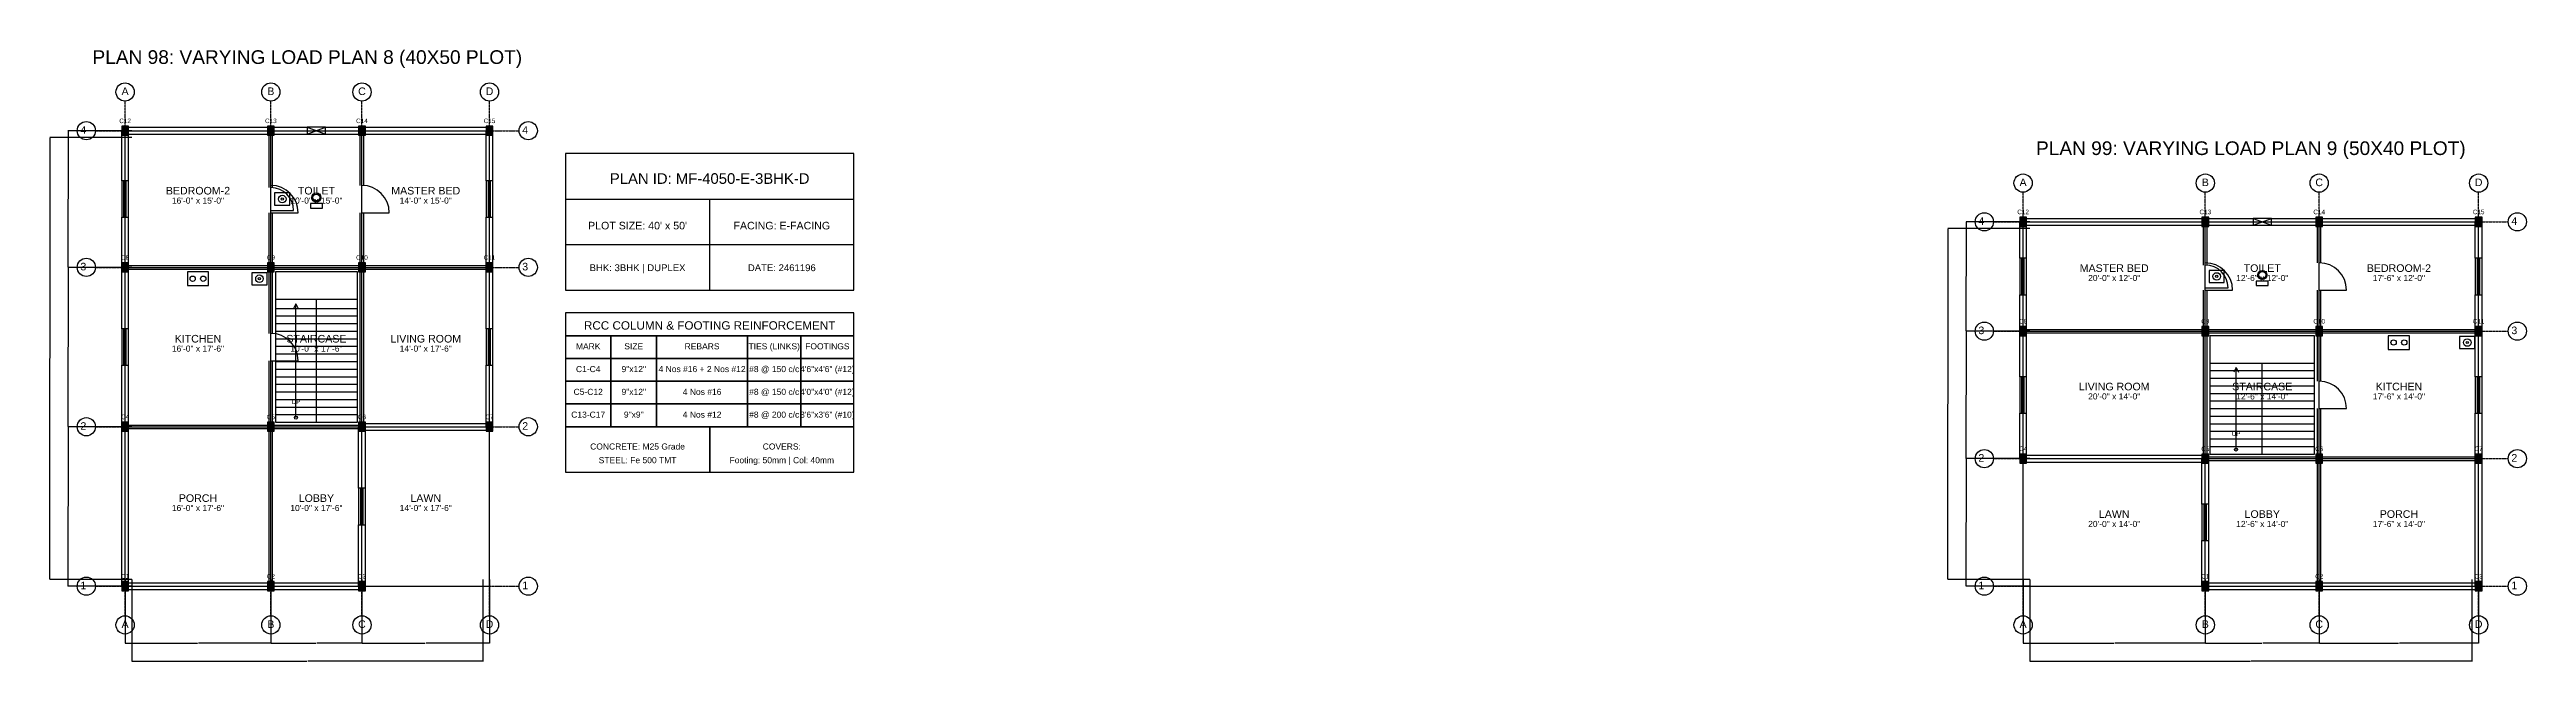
# Model space of a CAD drawing. Header units: inches. Extents: x -134 to 23580, y -99 to 23207.
# Drawn here: x 17400 to 20663, y 22401 to 23207 of the extents above; entities that cross this region are included whole.
import ezdxf
from ezdxf.enums import TextEntityAlignment as Align

# ---------------------------------------------------------------- set-up
doc = ezdxf.new("R2010")
doc.units = ezdxf.units.IN
doc.header["$MEASUREMENT"] = 0
doc.linetypes.add('CENTER', pattern=[2, 1.25, -0.25, 0.25, -0.25])
for name, color, linetype in [('A-COL-HATCH', 251, 'Continuous'), ('A-COLUMN', 1, 'Continuous'), ('A-DIM', 5, 'Continuous'), ('A-DOOR', 30, 'Continuous'), ('A-FIXTURE', 8, 'Continuous'), ('A-STAIR', 6, 'Continuous'), ('A-TEXT', 2, 'Continuous'), ('A-WALL-EXT', 7, 'Continuous'), ('A-WALL-INT', 9, 'Continuous'), ('A-WINDOW', 4, 'Continuous'), ('S-BEAM-FRAMING', 2, 'Continuous'), ('S-BUBBLE', 4, 'Continuous'), ('S-GRID-CENTER', 8, 'CENTER'), ('S-TABLE', 7, 'Continuous'), ('S-TEXT', 3, 'Continuous')]:
    doc.layers.add(name, color=color, linetype=linetype)
doc.styles.get("Standard").update_dxf_attribs({"font": 'arial.ttf'})
doc.dimstyles.get("Standard").update_dxf_attribs({"dimtxt": 0.18, "dimasz": 0.18, "dimexe": 0.18, "dimexo": 0.0625, "dimgap": 0.09, "dimtad": 0, "dimtih": 1, "dimtoh": 1, "dimdec": 4, "dimzin": 0, "dimdsep": 46, "dimtxsty": 'Standard', "dimcen": 0.09, "dimadec": 0, "dimazin": 0, "dimtfac": 1, "dimtdec": 4, "dimtofl": 0, "dimtmove": 0, "dimatfit": 3, "dimfxl": 1, "dimtolj": 1, "dimtzin": 0, "dimarcsym": 0})

# ---------------------------------------------------------------- blocks, each defined once
blk = doc.blocks.new('*D836')
at = {"layer": 'A-DIM', "color": 0, "lineweight": -2, "transparency": 16777216}
for p, q in [((17500, 22508.9), (17500, 22424.8)), ((17692, 22508.9), (17692, 22424.8)), ((17500.2, 22425), (17595.4, 22425)), ((17691.8, 22425), (17596.6, 22425))]:
    blk.add_line(p, q, dxfattribs=at)
at = {"layer": 'A-DIM', "color": 0, "transparency": 16777216}
for points in [[(17500.2, 22425), (17500.2, 22425), (17500, 22425)], [(17691.8, 22425), (17691.8, 22425), (17692, 22425)]]:
    blk.add_solid(points, dxfattribs=at)
at = {"layer": 'Defpoints', "color": 0, "transparency": 16777216}
for p in [(17500, 22509), (17692, 22509), (17692, 22425)]:
    blk.add_point(p, dxfattribs=at)
at = {"layer": 'A-DIM', "color": 0, "transparency": 16777216, "insert": (17596, 22425), "char_height": 0.18, "attachment_point": 5}
blk.add_mtext('\\A1;192.0000', dxfattribs=at)
blk = doc.blocks.new('*D837')
at = {"layer": 'A-DIM', "color": 0, "lineweight": -2, "transparency": 16777216}
for p, q in [((17692, 22508.9), (17692, 22424.8)), ((17812, 22508.9), (17812, 22424.8)), ((17692.2, 22425), (17751.4, 22425)), ((17811.8, 22425), (17752.6, 22425))]:
    blk.add_line(p, q, dxfattribs=at)
at = {"layer": 'A-DIM', "color": 0, "transparency": 16777216}
for points in [[(17692.2, 22425), (17692.2, 22425), (17692, 22425)], [(17811.8, 22425), (17811.8, 22425), (17812, 22425)]]:
    blk.add_solid(points, dxfattribs=at)
at = {"layer": 'Defpoints', "color": 0, "transparency": 16777216}
for p in [(17692, 22509), (17812, 22509), (17812, 22425)]:
    blk.add_point(p, dxfattribs=at)
at = {"layer": 'A-DIM', "color": 0, "transparency": 16777216, "insert": (17752, 22425), "char_height": 0.18, "attachment_point": 5}
blk.add_mtext('\\A1;120.0000', dxfattribs=at)
blk = doc.blocks.new('*D838')
at = {"layer": 'A-DIM', "color": 0, "lineweight": -2, "transparency": 16777216}
for p, q in [((17812, 22508.9), (17812, 22424.8)), ((17980, 22508.9), (17980, 22424.8)), ((17812.2, 22425), (17895.4, 22425)), ((17979.8, 22425), (17896.6, 22425))]:
    blk.add_line(p, q, dxfattribs=at)
at = {"layer": 'A-DIM', "color": 0, "transparency": 16777216}
for points in [[(17812.2, 22425), (17812.2, 22425), (17812, 22425)], [(17979.8, 22425), (17979.8, 22425), (17980, 22425)]]:
    blk.add_solid(points, dxfattribs=at)
at = {"layer": 'Defpoints', "color": 0, "transparency": 16777216}
for p in [(17812, 22509), (17980, 22509), (17980, 22425)]:
    blk.add_point(p, dxfattribs=at)
at = {"layer": 'A-DIM', "color": 0, "transparency": 16777216, "insert": (17896, 22425), "char_height": 0.18, "attachment_point": 5}
blk.add_mtext('\\A1;168.0000', dxfattribs=at)
blk = doc.blocks.new('*D839')
at = {"layer": 'A-DIM', "color": 0, "lineweight": -2, "transparency": 16777216}
for p, q in [((17509, 22508.9375), (17509, 22400.82)), ((17971, 22508.9375), (17971, 22400.82)), ((17509.18, 22401), (17739.393206, 22401)), ((17970.82, 22401), (17740.606794, 22401))]:
    blk.add_line(p, q, dxfattribs=at)
at = {"layer": 'A-DIM', "color": 0, "transparency": 16777216}
for points in [[(17509.18, 22401.03), (17509.18, 22400.97), (17509, 22401)], [(17970.82, 22401.03), (17970.82, 22400.97), (17971, 22401)]]:
    blk.add_solid(points, dxfattribs=at)
at = {"layer": 'Defpoints', "color": 0, "transparency": 16777216}
for p in [(17509, 22509), (17971, 22509), (17971, 22401)]:
    blk.add_point(p, dxfattribs=at)
at = {"layer": 'A-DIM', "color": 0, "transparency": 16777216, "insert": (17740, 22401), "char_height": 0.18, "attachment_point": 5}
blk.add_mtext('\\A1;462.0000', dxfattribs=at)
blk = doc.blocks.new('*D840')
at = {"layer": 'A-DIM', "color": 0, "lineweight": -2, "transparency": 16777216}
for p, q in [((17508.9, 22710), (17424.8, 22710)), ((17425, 22709.8), (17425, 22605.2)), ((17425, 22500.2), (17425, 22604.8)), ((17508.9, 22500), (17424.8, 22500))]:
    blk.add_line(p, q, dxfattribs=at)
at = {"layer": 'A-DIM', "color": 0, "transparency": 16777216}
for points in [[(17425, 22709.8), (17425, 22709.8), (17425, 22710)], [(17425, 22500.2), (17425, 22500.2), (17425, 22500)]]:
    blk.add_solid(points, dxfattribs=at)
at = {"layer": 'Defpoints', "color": 0, "transparency": 16777216}
for p in [(17425, 22710), (17509, 22710), (17509, 22500)]:
    blk.add_point(p, dxfattribs=at)
at = {"layer": 'A-DIM', "color": 0, "transparency": 16777216, "insert": (17425, 22605), "char_height": 0.18, "attachment_point": 5}
blk.add_mtext('\\A1;210.0000', dxfattribs=at)
blk = doc.blocks.new('*D841')
at = {"layer": 'A-DIM', "color": 0, "lineweight": -2, "transparency": 16777216}
for p, q in [((17508.9, 22920), (17424.8, 22920)), ((17425, 22919.8), (17425, 22815.2)), ((17425, 22710.2), (17425, 22814.8)), ((17508.9, 22710), (17424.8, 22710))]:
    blk.add_line(p, q, dxfattribs=at)
at = {"layer": 'A-DIM', "color": 0, "transparency": 16777216}
for points in [[(17425, 22919.8), (17425, 22919.8), (17425, 22920)], [(17425, 22710.2), (17425, 22710.2), (17425, 22710)]]:
    blk.add_solid(points, dxfattribs=at)
at = {"layer": 'Defpoints', "color": 0, "transparency": 16777216}
for p in [(17425, 22920), (17509, 22920), (17509, 22710)]:
    blk.add_point(p, dxfattribs=at)
at = {"layer": 'A-DIM', "color": 0, "transparency": 16777216, "insert": (17425, 22815), "char_height": 0.18, "attachment_point": 5}
blk.add_mtext('\\A1;210.0000', dxfattribs=at)
blk = doc.blocks.new('*D842')
at = {"layer": 'A-DIM', "color": 0, "lineweight": -2, "transparency": 16777216}
for p, q in [((17508.9, 23100), (17424.8, 23100)), ((17425, 23099.8), (17425, 23010.2)), ((17425, 22920.2), (17425, 23009.8)), ((17508.9, 22920), (17424.8, 22920))]:
    blk.add_line(p, q, dxfattribs=at)
at = {"layer": 'A-DIM', "color": 0, "transparency": 16777216}
for points in [[(17425, 23099.8), (17425, 23099.8), (17425, 23100)], [(17425, 22920.2), (17425, 22920.2), (17425, 22920)]]:
    blk.add_solid(points, dxfattribs=at)
at = {"layer": 'Defpoints', "color": 0, "transparency": 16777216}
for p in [(17425, 23100), (17509, 23100), (17509, 22920)]:
    blk.add_point(p, dxfattribs=at)
at = {"layer": 'A-DIM', "color": 0, "transparency": 16777216, "insert": (17425, 23010), "char_height": 0.18, "attachment_point": 5}
blk.add_mtext('\\A1;180.0000', dxfattribs=at)
blk = doc.blocks.new('*D843')
at = {"layer": 'A-DIM', "color": 0, "lineweight": -2, "transparency": 16777216}
for p, q in [((17508.9, 23091), (17400.8, 23091)), ((17401, 23090.8), (17401, 22800.2)), ((17401, 22509.2), (17401, 22799.8)), ((17508.9, 22509), (17400.8, 22509))]:
    blk.add_line(p, q, dxfattribs=at)
at = {"layer": 'A-DIM', "color": 0, "transparency": 16777216}
for points in [[(17401, 23090.8), (17401, 23090.8), (17401, 23091)], [(17401, 22509.2), (17401, 22509.2), (17401, 22509)]]:
    blk.add_solid(points, dxfattribs=at)
at = {"layer": 'Defpoints', "color": 0, "transparency": 16777216}
for p in [(17401, 23091), (17509, 23091), (17509, 22509)]:
    blk.add_point(p, dxfattribs=at)
at = {"layer": 'A-DIM', "color": 0, "transparency": 16777216, "insert": (17401, 22800), "char_height": 0.18, "attachment_point": 5}
blk.add_mtext('\\A1;582.0000', dxfattribs=at)
blk = doc.blocks.new('*D844')
at = {"layer": 'A-DIM', "color": 0, "lineweight": -2, "transparency": 16777216}
for p, q in [((20000, 22508.9), (20000, 22424.8)), ((20240, 22508.9), (20240, 22424.8)), ((20000.2, 22425), (20119.4, 22425)), ((20239.8, 22425), (20120.6, 22425))]:
    blk.add_line(p, q, dxfattribs=at)
at = {"layer": 'A-DIM', "color": 0, "transparency": 16777216}
for points in [[(20000.2, 22425), (20000.2, 22425), (20000, 22425)], [(20239.8, 22425), (20239.8, 22425), (20240, 22425)]]:
    blk.add_solid(points, dxfattribs=at)
at = {"layer": 'Defpoints', "color": 0, "transparency": 16777216}
for p in [(20000, 22509), (20240, 22509), (20240, 22425)]:
    blk.add_point(p, dxfattribs=at)
at = {"layer": 'A-DIM', "color": 0, "transparency": 16777216, "insert": (20120, 22425), "char_height": 0.18, "attachment_point": 5}
blk.add_mtext('\\A1;240.0000', dxfattribs=at)
blk = doc.blocks.new('*D845')
at = {"layer": 'A-DIM', "color": 0, "lineweight": -2, "transparency": 16777216}
for p, q in [((20240, 22508.9), (20240, 22424.8)), ((20390, 22508.9), (20390, 22424.8)), ((20240.2, 22425), (20314.4, 22425)), ((20389.8, 22425), (20315.6, 22425))]:
    blk.add_line(p, q, dxfattribs=at)
at = {"layer": 'A-DIM', "color": 0, "transparency": 16777216}
for points in [[(20240.2, 22425), (20240.2, 22425), (20240, 22425)], [(20389.8, 22425), (20389.8, 22425), (20390, 22425)]]:
    blk.add_solid(points, dxfattribs=at)
at = {"layer": 'Defpoints', "color": 0, "transparency": 16777216}
for p in [(20240, 22509), (20390, 22509), (20390, 22425)]:
    blk.add_point(p, dxfattribs=at)
at = {"layer": 'A-DIM', "color": 0, "transparency": 16777216, "insert": (20315, 22425), "char_height": 0.18, "attachment_point": 5}
blk.add_mtext('\\A1;150.0000', dxfattribs=at)
blk = doc.blocks.new('*D846')
at = {"layer": 'A-DIM', "color": 0, "lineweight": -2, "transparency": 16777216}
for p, q in [((20390, 22508.9), (20390, 22424.8)), ((20600, 22508.9), (20600, 22424.8)), ((20390.2, 22425), (20494.4, 22425)), ((20599.8, 22425), (20495.6, 22425))]:
    blk.add_line(p, q, dxfattribs=at)
at = {"layer": 'A-DIM', "color": 0, "transparency": 16777216}
for points in [[(20390.2, 22425), (20390.2, 22425), (20390, 22425)], [(20599.8, 22425), (20599.8, 22425), (20600, 22425)]]:
    blk.add_solid(points, dxfattribs=at)
at = {"layer": 'Defpoints', "color": 0, "transparency": 16777216}
for p in [(20390, 22509), (20600, 22509), (20600, 22425)]:
    blk.add_point(p, dxfattribs=at)
at = {"layer": 'A-DIM', "color": 0, "transparency": 16777216, "insert": (20495, 22425), "char_height": 0.18, "attachment_point": 5}
blk.add_mtext('\\A1;210.0000', dxfattribs=at)
blk = doc.blocks.new('*D847')
at = {"layer": 'A-DIM', "color": 0, "lineweight": -2, "transparency": 16777216}
for p, q in [((20009, 22508.9), (20009, 22400.8)), ((20591, 22508.9), (20591, 22400.8)), ((20009.2, 22401), (20299.4, 22401)), ((20590.8, 22401), (20300.6, 22401))]:
    blk.add_line(p, q, dxfattribs=at)
at = {"layer": 'A-DIM', "color": 0, "transparency": 16777216}
for points in [[(20009.2, 22401), (20009.2, 22401), (20009, 22401)], [(20590.8, 22401), (20590.8, 22401), (20591, 22401)]]:
    blk.add_solid(points, dxfattribs=at)
at = {"layer": 'Defpoints', "color": 0, "transparency": 16777216}
for p in [(20009, 22509), (20591, 22509), (20591, 22401)]:
    blk.add_point(p, dxfattribs=at)
at = {"layer": 'A-DIM', "color": 0, "transparency": 16777216, "insert": (20300, 22401), "char_height": 0.18, "attachment_point": 5}
blk.add_mtext('\\A1;582.0000', dxfattribs=at)
blk = doc.blocks.new('*D848')
at = {"layer": 'A-DIM', "color": 0, "lineweight": -2, "transparency": 16777216}
for p, q in [((20008.9, 22668), (19924.8, 22668)), ((19925, 22667.8), (19925, 22584.2)), ((19925, 22500.2), (19925, 22583.8)), ((20008.9, 22500), (19924.8, 22500))]:
    blk.add_line(p, q, dxfattribs=at)
at = {"layer": 'A-DIM', "color": 0, "transparency": 16777216}
for points in [[(19925, 22667.8), (19925, 22667.8), (19925, 22668)], [(19925, 22500.2), (19925, 22500.2), (19925, 22500)]]:
    blk.add_solid(points, dxfattribs=at)
at = {"layer": 'Defpoints', "color": 0, "transparency": 16777216}
for p in [(19925, 22668), (20009, 22668), (20009, 22500)]:
    blk.add_point(p, dxfattribs=at)
at = {"layer": 'A-DIM', "color": 0, "transparency": 16777216, "insert": (19925, 22584), "char_height": 0.18, "attachment_point": 5}
blk.add_mtext('\\A1;168.0000', dxfattribs=at)
blk = doc.blocks.new('*D849')
at = {"layer": 'A-DIM', "color": 0, "lineweight": -2, "transparency": 16777216}
for p, q in [((20008.9, 22836), (19924.8, 22836)), ((19925, 22835.8), (19925, 22752.2)), ((19925, 22668.2), (19925, 22751.8)), ((20008.9, 22668), (19924.8, 22668))]:
    blk.add_line(p, q, dxfattribs=at)
at = {"layer": 'A-DIM', "color": 0, "transparency": 16777216}
for points in [[(19925, 22835.8), (19925, 22835.8), (19925, 22836)], [(19925, 22668.2), (19925, 22668.2), (19925, 22668)]]:
    blk.add_solid(points, dxfattribs=at)
at = {"layer": 'Defpoints', "color": 0, "transparency": 16777216}
for p in [(19925, 22836), (20009, 22836), (20009, 22668)]:
    blk.add_point(p, dxfattribs=at)
at = {"layer": 'A-DIM', "color": 0, "transparency": 16777216, "insert": (19925, 22752), "char_height": 0.18, "attachment_point": 5}
blk.add_mtext('\\A1;168.0000', dxfattribs=at)
blk = doc.blocks.new('*D850')
at = {"layer": 'A-DIM', "color": 0, "lineweight": -2, "transparency": 16777216}
for p, q in [((20008.9, 22980), (19924.8, 22980)), ((19925, 22979.8), (19925, 22908.2)), ((19925, 22836.2), (19925, 22907.8)), ((20008.9, 22836), (19924.8, 22836))]:
    blk.add_line(p, q, dxfattribs=at)
at = {"layer": 'A-DIM', "color": 0, "transparency": 16777216}
for points in [[(19925, 22979.8), (19925, 22979.8), (19925, 22980)], [(19925, 22836.2), (19925, 22836.2), (19925, 22836)]]:
    blk.add_solid(points, dxfattribs=at)
at = {"layer": 'Defpoints', "color": 0, "transparency": 16777216}
for p in [(19925, 22980), (20009, 22980), (20009, 22836)]:
    blk.add_point(p, dxfattribs=at)
at = {"layer": 'A-DIM', "color": 0, "transparency": 16777216, "insert": (19925, 22908), "char_height": 0.18, "attachment_point": 5}
blk.add_mtext('\\A1;144.0000', dxfattribs=at)
blk = doc.blocks.new('*D851')
at = {"layer": 'A-DIM', "color": 0, "lineweight": -2, "transparency": 16777216}
for p, q in [((20008.9, 22971), (19900.8, 22971)), ((19901, 22970.8), (19901, 22740.2)), ((19901, 22509.2), (19901, 22739.8)), ((20008.9, 22509), (19900.8, 22509))]:
    blk.add_line(p, q, dxfattribs=at)
at = {"layer": 'A-DIM', "color": 0, "transparency": 16777216}
for points in [[(19901, 22970.8), (19901, 22970.8), (19901, 22971)], [(19901, 22509.2), (19901, 22509.2), (19901, 22509)]]:
    blk.add_solid(points, dxfattribs=at)
at = {"layer": 'Defpoints', "color": 0, "transparency": 16777216}
for p in [(19901, 22971), (20009, 22971), (20009, 22509)]:
    blk.add_point(p, dxfattribs=at)
at = {"layer": 'A-DIM', "color": 0, "transparency": 16777216, "insert": (19901, 22740), "char_height": 0.18, "attachment_point": 5}
blk.add_mtext('\\A1;462.0000', dxfattribs=at)

msp = doc.modelspace()

# ---------------------------------------------------------------- linework, layer by layer
at = {"layer": 'A-COL-HATCH'}
for points in [[(17495.5, 23094), (17504.5, 23094), (17495.5, 23106), (17504.5, 23106)], [(17687.5, 23094), (17696.5, 23094), (17687.5, 23106), (17696.5, 23106)], [(17807.5, 23094), (17816.5, 23094), (17807.5, 23106), (17816.5, 23106)], [(17975.5, 23094), (17984.5, 23094), (17975.5, 23106), (17984.5, 23106)], [(19995.5, 22974), (20004.5, 22974), (19995.5, 22986), (20004.5, 22986)], [(20235.5, 22974), (20244.5, 22974), (20235.5, 22986), (20244.5, 22986)], [(20385.5, 22974), (20394.5, 22974), (20385.5, 22986), (20394.5, 22986)], [(20595.5, 22974), (20604.5, 22974), (20595.5, 22986), (20604.5, 22986)], [(17495.5, 22914), (17504.5, 22914), (17495.5, 22926), (17504.5, 22926)], [(17687.5, 22914), (17696.5, 22914), (17687.5, 22926), (17696.5, 22926)], [(17807.5, 22914), (17816.5, 22914), (17807.5, 22926), (17816.5, 22926)], [(17975.5, 22914), (17984.5, 22914), (17975.5, 22926), (17984.5, 22926)], [(19995.5, 22830), (20004.5, 22830), (19995.5, 22842), (20004.5, 22842)], [(20235.5, 22830), (20244.5, 22830), (20235.5, 22842), (20244.5, 22842)], [(20385.5, 22830), (20394.5, 22830), (20385.5, 22842), (20394.5, 22842)], [(20595.5, 22830), (20604.5, 22830), (20595.5, 22842), (20604.5, 22842)], [(17495.5, 22704), (17504.5, 22704), (17495.5, 22716), (17504.5, 22716)], [(17687.5, 22704), (17696.5, 22704), (17687.5, 22716), (17696.5, 22716)], [(17807.5, 22704), (17816.5, 22704), (17807.5, 22716), (17816.5, 22716)], [(17975.5, 22704), (17984.5, 22704), (17975.5, 22716), (17984.5, 22716)], [(19995.5, 22662), (20004.5, 22662), (19995.5, 22674), (20004.5, 22674)], [(20235.5, 22662), (20244.5, 22662), (20235.5, 22674), (20244.5, 22674)], [(20385.5, 22662), (20394.5, 22662), (20385.5, 22674), (20394.5, 22674)], [(20595.5, 22662), (20604.5, 22662), (20595.5, 22674), (20604.5, 22674)], [(17495.5, 22494), (17504.5, 22494), (17495.5, 22506), (17504.5, 22506)], [(17687.5, 22494), (17696.5, 22494), (17687.5, 22506), (17696.5, 22506)], [(17807.5, 22494), (17816.5, 22494), (17807.5, 22506), (17816.5, 22506)], [(20235.5, 22494), (20244.5, 22494), (20235.5, 22506), (20244.5, 22506)], [(20385.5, 22494), (20394.5, 22494), (20385.5, 22506), (20394.5, 22506)], [(20595.5, 22494), (20604.5, 22494), (20595.5, 22506), (20604.5, 22506)]]:
    msp.add_solid(points, dxfattribs=at)
at = {"layer": 'A-COLUMN'}
for points in [[(17495.5, 23094), (17504.5, 23094), (17504.5, 23106), (17495.5, 23106)], [(17687.5, 23094), (17696.5, 23094), (17696.5, 23106), (17687.5, 23106)], [(17807.5, 23094), (17816.5, 23094), (17816.5, 23106), (17807.5, 23106)], [(17975.5, 23094), (17984.5, 23094), (17984.5, 23106), (17975.5, 23106)], [(19995.5, 22974), (20004.5, 22974), (20004.5, 22986), (19995.5, 22986)], [(20235.5, 22974), (20244.5, 22974), (20244.5, 22986), (20235.5, 22986)], [(20385.5, 22974), (20394.5, 22974), (20394.5, 22986), (20385.5, 22986)], [(20595.5, 22974), (20604.5, 22974), (20604.5, 22986), (20595.5, 22986)], [(17495.5, 22914), (17504.5, 22914), (17504.5, 22926), (17495.5, 22926)], [(17687.5, 22914), (17696.5, 22914), (17696.5, 22926), (17687.5, 22926)], [(17807.5, 22914), (17816.5, 22914), (17816.5, 22926), (17807.5, 22926)], [(17975.5, 22914), (17984.5, 22914), (17984.5, 22926), (17975.5, 22926)], [(19995.5, 22830), (20004.5, 22830), (20004.5, 22842), (19995.5, 22842)], [(20235.5, 22830), (20244.5, 22830), (20244.5, 22842), (20235.5, 22842)], [(20385.5, 22830), (20394.5, 22830), (20394.5, 22842), (20385.5, 22842)], [(20595.5, 22830), (20604.5, 22830), (20604.5, 22842), (20595.5, 22842)], [(17495.5, 22704), (17504.5, 22704), (17504.5, 22716), (17495.5, 22716)], [(17687.5, 22704), (17696.5, 22704), (17696.5, 22716), (17687.5, 22716)], [(17807.5, 22704), (17816.5, 22704), (17816.5, 22716), (17807.5, 22716)], [(17975.5, 22704), (17984.5, 22704), (17984.5, 22716), (17975.5, 22716)], [(19995.5, 22662), (20004.5, 22662), (20004.5, 22674), (19995.5, 22674)], [(20235.5, 22662), (20244.5, 22662), (20244.5, 22674), (20235.5, 22674)], [(20385.5, 22662), (20394.5, 22662), (20394.5, 22674), (20385.5, 22674)], [(20595.5, 22662), (20604.5, 22662), (20604.5, 22674), (20595.5, 22674)], [(17495.5, 22494), (17504.5, 22494), (17504.5, 22506), (17495.5, 22506)], [(17687.5, 22494), (17696.5, 22494), (17696.5, 22506), (17687.5, 22506)], [(17807.5, 22494), (17816.5, 22494), (17816.5, 22506), (17807.5, 22506)], [(20235.5, 22494), (20244.5, 22494), (20244.5, 22506), (20235.5, 22506)], [(20385.5, 22494), (20394.5, 22494), (20394.5, 22506), (20385.5, 22506)], [(20595.5, 22494), (20604.5, 22494), (20604.5, 22506), (20595.5, 22506)]]:
    msp.add_lwpolyline(points, close=True, dxfattribs=at)
at = {"layer": 'A-DOOR'}
for p, q in [((17692, 22995), (17722, 22995)), ((17692, 22992), (17728, 22992)), ((17812, 22992), (17848, 22992)), ((20240, 22893), (20270, 22893)), ((20240, 22890), (20276, 22890)), ((20390, 22890), (20426, 22890)), ((17692, 22797), (17728, 22797)), ((20390, 22734), (20426, 22734))]:
    msp.add_line(p, q, dxfattribs=at)
for centre, radius in [((17692, 22992), 36), ((17692, 22995), 30), ((17812, 22992), 36), ((20240, 22890), 36), ((20240, 22893), 30), ((20390, 22890), 36), ((17692, 22797), 36), ((20390, 22734), 36)]:
    msp.add_arc(centre, radius, 0, 90, dxfattribs=at)
at = {"layer": 'A-FIXTURE'}
for points in [[(17697, 23002), (17717, 23002), (17717, 23018), (17697, 23018)], [(17744, 22998), (17760, 22998), (17760, 23004), (17744, 23004)], [(17582, 22896), (17610, 22896), (17610, 22914), (17582, 22914)], [(17667, 22897), (17687, 22897), (17687, 22913), (17667, 22913)], [(20245, 22900), (20265, 22900), (20265, 22916), (20245, 22916)], [(20307, 22896), (20323, 22896), (20323, 22902), (20307, 22902)], [(20481, 22812), (20509, 22812), (20509, 22830), (20481, 22830)], [(20575, 22813), (20595, 22813), (20595, 22829), (20575, 22829)]]:
    msp.add_lwpolyline(points, close=True, dxfattribs=at)
for centre, radius in [((17707, 23010), 5), ((17707, 23010), 1.5), ((17752, 23012), 6), ((17752, 23012), 4.5), ((17589, 22905), 3.5), ((17603, 22905), 3.5), ((17677, 22905), 5), ((17677, 22905), 1.5), ((20255, 22908), 5), ((20255, 22908), 1.5), ((20315, 22910), 6), ((20315, 22910), 4.5), ((20488, 22821), 3.5), ((20502, 22821), 3.5), ((20585, 22821), 5), ((20585, 22821), 1.5)]:
    msp.add_circle(centre, radius, dxfattribs=at)
at = {"layer": 'A-STAIR'}
for p, q in [((17698, 22878), (17806, 22878)), ((17725, 22872), (17722, 22866)), ((17725, 22722), (17725, 22872)), ((17725, 22872), (17728, 22866)), ((17752, 22716), (17752, 22878)), ((17698, 22866), (17752, 22866)), ((17698, 22856), (17752, 22856)), ((17698, 22846), (17752, 22846)), ((17752, 22866), (17806, 22866)), ((17752, 22856), (17806, 22856)), ((17752, 22846), (17806, 22846)), ((17698, 22836), (17752, 22836)), ((17698, 22826), (17752, 22826)), ((17698, 22816), (17752, 22816)), ((17698, 22806), (17752, 22806)), ((17752, 22836), (17806, 22836)), ((17752, 22826), (17806, 22826)), ((17752, 22816), (17806, 22816)), ((17752, 22806), (17806, 22806)), ((17698, 22796), (17752, 22796)), ((17698, 22786), (17752, 22786)), ((17698, 22776), (17752, 22776)), ((17752, 22796), (17806, 22796)), ((17752, 22786), (17806, 22786)), ((17752, 22776), (17806, 22776)), ((20246, 22794), (20384, 22794)), ((20246, 22784), (20315, 22784)), ((20246, 22774), (20315, 22774)), ((20280.5, 22788), (20277.5, 22782)), ((20280.5, 22680), (20280.5, 22788)), ((20280.5, 22788), (20283.5, 22782)), ((20315, 22674), (20315, 22794)), ((20315, 22784), (20384, 22784)), ((20315, 22774), (20384, 22774)), ((17698, 22766), (17752, 22766)), ((17698, 22756), (17752, 22756)), ((17698, 22746), (17752, 22746)), ((17752, 22766), (17806, 22766)), ((17752, 22756), (17806, 22756)), ((17752, 22746), (17806, 22746)), ((20246, 22764), (20315, 22764)), ((20246, 22754), (20315, 22754)), ((20246, 22744), (20315, 22744)), ((20315, 22764), (20384, 22764)), ((20315, 22754), (20384, 22754)), ((20315, 22744), (20384, 22744)), ((17698, 22736), (17752, 22736)), ((17698, 22726), (17752, 22726)), ((17752, 22736), (17806, 22736)), ((17752, 22726), (17806, 22726)), ((20246, 22734), (20315, 22734)), ((20246, 22724), (20315, 22724)), ((20246, 22714), (20315, 22714)), ((20315, 22734), (20384, 22734)), ((20315, 22724), (20384, 22724)), ((20315, 22714), (20384, 22714)), ((20246, 22704), (20315, 22704)), ((20246, 22694), (20315, 22694)), ((20246, 22684), (20315, 22684)), ((20315, 22704), (20384, 22704)), ((20315, 22694), (20384, 22694)), ((20315, 22684), (20384, 22684))]:
    msp.add_line(p, q, dxfattribs=at)
for points in [[(17698, 22716), (17806, 22716), (17806, 22914), (17698, 22914)], [(20246, 22674), (20384, 22674), (20384, 22830), (20246, 22830)]]:
    msp.add_lwpolyline(points, close=True, dxfattribs=at)
for centre in [(17725, 22722), (20280.5, 22680)]:
    msp.add_circle(centre, 2, dxfattribs=at)
at = {"layer": 'A-WALL-EXT'}
for p, q in [((17495.5, 23034), (17495.5, 23100)), ((17500, 23104.5), (17692, 23104.5)), ((17504.5, 23034), (17504.5, 23100)), ((17692, 23104.5), (17740, 23104.5)), ((17764, 23104.5), (17812, 23104.5)), ((17812, 23104.5), (17980, 23104.5)), ((17975.5, 23034), (17975.5, 23100)), ((17984.5, 23034), (17984.5, 23100)), ((17500, 23095.5), (17692, 23095.5)), ((17692, 23095.5), (17740, 23095.5)), ((17764, 23095.5), (17812, 23095.5)), ((17812, 23095.5), (17980, 23095.5)), ((18080, 23010), (18460, 23010)), ((18270, 22890), (18270, 23010)), ((17495.5, 22920), (17495.5, 22986)), ((17504.5, 22920), (17504.5, 22986)), ((17975.5, 22920), (17975.5, 22986)), ((17984.5, 22920), (17984.5, 22986)), ((19995.5, 22932), (19995.5, 22980)), ((20000, 22984.5), (20240, 22984.5)), ((20000, 22975.5), (20240, 22975.5)), ((20004.5, 22932), (20004.5, 22980)), ((20240, 22984.5), (20303, 22984.5)), ((20240, 22975.5), (20303, 22975.5)), ((20327, 22984.5), (20390, 22984.5)), ((20327, 22975.5), (20390, 22975.5)), ((20390, 22984.5), (20600, 22984.5)), ((20390, 22975.5), (20600, 22975.5)), ((20595.5, 22932), (20595.5, 22980)), ((20604.5, 22932), (20604.5, 22980)), ((18080, 22950), (18460, 22950)), ((17495.5, 22839), (17495.5, 22920)), ((17504.5, 22839), (17504.5, 22920)), ((17975.5, 22839), (17975.5, 22920)), ((17984.5, 22839), (17984.5, 22920)), ((19995.5, 22836), (19995.5, 22884)), ((20004.5, 22836), (20004.5, 22884)), ((20595.5, 22836), (20595.5, 22884)), ((20604.5, 22836), (20604.5, 22884)), ((19995.5, 22776), (19995.5, 22836)), ((20004.5, 22776), (20004.5, 22836)), ((20595.5, 22776), (20595.5, 22836)), ((20604.5, 22776), (20604.5, 22836)), ((17495.5, 22710), (17495.5, 22791)), ((17504.5, 22710), (17504.5, 22791)), ((17975.5, 22710), (17975.5, 22791)), ((17984.5, 22710), (17984.5, 22791)), ((17495.5, 22500), (17495.5, 22710)), ((17504.5, 22500), (17504.5, 22710)), ((17807.5, 22629), (17807.5, 22710)), ((17812, 22714.5), (17980, 22714.5)), ((17816.5, 22629), (17816.5, 22710)), ((19995.5, 22668), (19995.5, 22728)), ((20004.5, 22668), (20004.5, 22728)), ((20595.5, 22668), (20595.5, 22728)), ((20604.5, 22668), (20604.5, 22728)), ((17812, 22705.5), (17980, 22705.5)), ((20000, 22672.5), (20240, 22672.5)), ((20000, 22663.5), (20240, 22663.5)), ((20235.5, 22608), (20235.5, 22668)), ((20244.5, 22608), (20244.5, 22668)), ((20595.5, 22500), (20595.5, 22668)), ((20604.5, 22500), (20604.5, 22668)), ((17807.5, 22500), (17807.5, 22581)), ((17816.5, 22500), (17816.5, 22581)), ((20235.5, 22500), (20235.5, 22560)), ((20244.5, 22500), (20244.5, 22560)), ((17500, 22504.5), (17692, 22504.5)), ((17500, 22495.5), (17692, 22495.5)), ((17692, 22504.5), (17812, 22504.5)), ((17692, 22495.5), (17812, 22495.5)), ((20240, 22504.5), (20390, 22504.5)), ((20240, 22495.5), (20390, 22495.5)), ((20390, 22504.5), (20600, 22504.5)), ((20390, 22495.5), (20600, 22495.5))]:
    msp.add_line(p, q, dxfattribs=at)
msp.add_lwpolyline([(18080, 22890), (18460, 22890), (18460, 23070), (18080, 23070)], close=True, dxfattribs=at)
at = {"layer": 'A-WALL-INT'}
for p, q in [((17689.75, 23025), (17689.75, 23100)), ((17694.25, 23025), (17694.25, 23100)), ((17809.75, 23028), (17809.75, 23100)), ((17814.25, 23028), (17814.25, 23100)), ((17689.75, 22920), (17689.75, 22992)), ((17694.25, 22920), (17694.25, 22992)), ((17809.75, 22920), (17809.75, 22992)), ((17814.25, 22920), (17814.25, 22992)), ((20237.75, 22923), (20237.75, 22980)), ((20242.25, 22923), (20242.25, 22980)), ((20387.75, 22926), (20387.75, 22980)), ((20392.25, 22926), (20392.25, 22980)), ((17500, 22922.25), (17692, 22922.25)), ((17500, 22917.75), (17692, 22917.75)), ((17689.75, 22833), (17689.75, 22920)), ((17692, 22922.25), (17812, 22922.25)), ((17692, 22917.75), (17812, 22917.75)), ((17694.25, 22833), (17694.25, 22920)), ((17809.75, 22710), (17809.75, 22920)), ((17812, 22922.25), (17980, 22922.25)), ((17812, 22917.75), (17980, 22917.75)), ((17814.25, 22710), (17814.25, 22920)), ((20237.75, 22836), (20237.75, 22890)), ((20242.25, 22836), (20242.25, 22890)), ((20387.75, 22836), (20387.75, 22890)), ((20392.25, 22836), (20392.25, 22890)), ((20000, 22838.25), (20240, 22838.25)), ((20240, 22838.25), (20390, 22838.25)), ((20390, 22838.25), (20600, 22838.25)), ((20000, 22833.75), (20240, 22833.75)), ((20237.75, 22668), (20237.75, 22836)), ((20240, 22833.75), (20390, 22833.75)), ((20242.25, 22668), (20242.25, 22836)), ((20387.75, 22770), (20387.75, 22836)), ((20390, 22833.75), (20600, 22833.75)), ((20392.25, 22770), (20392.25, 22836)), ((17689.75, 22710), (17689.75, 22797)), ((17694.25, 22710), (17694.25, 22797)), ((17500, 22712.25), (17692, 22712.25)), ((17500, 22707.75), (17692, 22707.75)), ((17689.75, 22500), (17689.75, 22710)), ((17692, 22712.25), (17812, 22712.25)), ((17692, 22707.75), (17812, 22707.75)), ((17694.25, 22500), (17694.25, 22710)), ((20387.75, 22668), (20387.75, 22734)), ((20392.25, 22668), (20392.25, 22734)), ((20240, 22670.25), (20390, 22670.25)), ((20240, 22665.75), (20390, 22665.75)), ((20387.75, 22500), (20387.75, 22668)), ((20390, 22670.25), (20600, 22670.25)), ((20390, 22665.75), (20600, 22665.75)), ((20392.25, 22500), (20392.25, 22668))]:
    msp.add_line(p, q, dxfattribs=at)
at = {"layer": 'A-WINDOW'}
for p, q in [((17740, 23095.5), (17764, 23104.5)), ((17740, 23104.5), (17764, 23095.5)), ((17498.5, 22986), (17498.5, 23034)), ((17501.5, 22986), (17501.5, 23034)), ((17978.5, 22986), (17978.5, 23034)), ((17981.5, 22986), (17981.5, 23034)), ((20303, 22975.5), (20327, 22984.5)), ((20303, 22984.5), (20327, 22975.5)), ((19998.5, 22884), (19998.5, 22932)), ((20001.5, 22884), (20001.5, 22932)), ((20598.5, 22884), (20598.5, 22932)), ((20601.5, 22884), (20601.5, 22932)), ((17498.5, 22791), (17498.5, 22839)), ((17501.5, 22791), (17501.5, 22839)), ((17978.5, 22791), (17978.5, 22839)), ((17981.5, 22791), (17981.5, 22839)), ((19998.5, 22728), (19998.5, 22776)), ((20001.5, 22728), (20001.5, 22776)), ((20598.5, 22728), (20598.5, 22776)), ((20601.5, 22728), (20601.5, 22776)), ((17810.5, 22581), (17810.5, 22629)), ((17813.5, 22581), (17813.5, 22629)), ((20238.5, 22560), (20238.5, 22608)), ((20241.5, 22560), (20241.5, 22608))]:
    msp.add_line(p, q, dxfattribs=at)
for points in [[(17740, 23095.5), (17764, 23095.5), (17764, 23104.5), (17740, 23104.5)], [(17495.5, 22986), (17504.5, 22986), (17504.5, 23034), (17495.5, 23034)], [(17975.5, 22986), (17984.5, 22986), (17984.5, 23034), (17975.5, 23034)], [(20303, 22975.5), (20327, 22975.5), (20327, 22984.5), (20303, 22984.5)], [(19995.5, 22884), (20004.5, 22884), (20004.5, 22932), (19995.5, 22932)], [(20595.5, 22884), (20604.5, 22884), (20604.5, 22932), (20595.5, 22932)], [(17495.5, 22791), (17504.5, 22791), (17504.5, 22839), (17495.5, 22839)], [(17975.5, 22791), (17984.5, 22791), (17984.5, 22839), (17975.5, 22839)], [(19995.5, 22728), (20004.5, 22728), (20004.5, 22776), (19995.5, 22776)], [(20595.5, 22728), (20604.5, 22728), (20604.5, 22776), (20595.5, 22776)], [(17807.5, 22581), (17816.5, 22581), (17816.5, 22629), (17807.5, 22629)], [(20235.5, 22560), (20244.5, 22560), (20244.5, 22608), (20235.5, 22608)]]:
    msp.add_lwpolyline(points, close=True, dxfattribs=at)
at = {"layer": 'S-BEAM-FRAMING'}
for p, q in [((17500, 22500), (17500, 23100)), ((17500, 23100), (17980, 23100)), ((17692, 22500), (17692, 23100)), ((17812, 22500), (17812, 23100)), ((17980, 22500), (17980, 23100)), ((20000, 22500), (20000, 22980)), ((20000, 22980), (20600, 22980)), ((20240, 22500), (20240, 22980)), ((20390, 22500), (20390, 22980)), ((20600, 22500), (20600, 22980)), ((17500, 22920), (17980, 22920)), ((20000, 22836), (20600, 22836)), ((17500, 22710), (17980, 22710)), ((20000, 22668), (20600, 22668)), ((17500, 22500), (17980, 22500)), ((20000, 22500), (20600, 22500))]:
    msp.add_line(p, q, dxfattribs=at)
at = {"layer": 'S-BUBBLE'}
for centre in [(17500, 23151), (17692, 23151), (17812, 23151), (17980, 23151), (17449, 23100), (18031, 23100), (20000, 23031), (20240, 23031), (20390, 23031), (20600, 23031), (19949, 22980), (20651, 22980), (17449, 22920), (18031, 22920), (19949, 22836), (20651, 22836), (17449, 22710), (18031, 22710), (19949, 22668), (20651, 22668), (17449, 22500), (18031, 22500), (19949, 22500), (20651, 22500), (17500, 22449), (17692, 22449), (17812, 22449), (17980, 22449), (20000, 22449), (20240, 22449), (20390, 22449), (20600, 22449)]:
    msp.add_circle(centre, 12, dxfattribs=at)
at = {"layer": 'S-GRID-CENTER'}
for p, q in [((17500, 22461), (17500, 23139)), ((17692, 22461), (17692, 23139)), ((17812, 22461), (17812, 23139)), ((17980, 22461), (17980, 23139)), ((17461, 23100), (18019, 23100)), ((20000, 22461), (20000, 23019)), ((20240, 22461), (20240, 23019)), ((20390, 22461), (20390, 23019)), ((20600, 22461), (20600, 23019)), ((19961, 22980), (20639, 22980)), ((17461, 22920), (18019, 22920)), ((19961, 22836), (20639, 22836)), ((17461, 22710), (18019, 22710)), ((19961, 22668), (20639, 22668)), ((17461, 22500), (18019, 22500)), ((19961, 22500), (20639, 22500))]:
    msp.add_line(p, q, dxfattribs=at)
at = {"layer": 'S-TABLE'}
for points in [[(18080, 22830), (18460, 22830), (18460, 22860), (18080, 22860)], [(18080, 22800), (18140, 22800), (18140, 22830), (18080, 22830)], [(18140, 22800), (18200, 22800), (18200, 22830), (18140, 22830)], [(18200, 22800), (18320, 22800), (18320, 22830), (18200, 22830)], [(18320, 22800), (18390, 22800), (18390, 22830), (18320, 22830)], [(18390, 22800), (18460, 22800), (18460, 22830), (18390, 22830)], [(18080, 22770), (18140, 22770), (18140, 22800), (18080, 22800)], [(18140, 22770), (18200, 22770), (18200, 22800), (18140, 22800)], [(18200, 22770), (18320, 22770), (18320, 22800), (18200, 22800)], [(18320, 22770), (18390, 22770), (18390, 22800), (18320, 22800)], [(18390, 22770), (18460, 22770), (18460, 22800), (18390, 22800)], [(18080, 22740), (18140, 22740), (18140, 22770), (18080, 22770)], [(18080, 22710), (18140, 22710), (18140, 22740), (18080, 22740)], [(18140, 22740), (18200, 22740), (18200, 22770), (18140, 22770)], [(18140, 22710), (18200, 22710), (18200, 22740), (18140, 22740)], [(18200, 22740), (18320, 22740), (18320, 22770), (18200, 22770)], [(18200, 22710), (18320, 22710), (18320, 22740), (18200, 22740)], [(18320, 22740), (18390, 22740), (18390, 22770), (18320, 22770)], [(18320, 22710), (18390, 22710), (18390, 22740), (18320, 22740)], [(18390, 22740), (18460, 22740), (18460, 22770), (18390, 22770)], [(18390, 22710), (18460, 22710), (18460, 22740), (18390, 22740)], [(18080, 22650), (18270, 22650), (18270, 22710), (18080, 22710)], [(18270, 22650), (18460, 22650), (18460, 22710), (18270, 22710)]]:
    msp.add_lwpolyline(points, close=True, dxfattribs=at)

# ---------------------------------------------------------------- texts
at = {"layer": 'A-TEXT'}
for s, height, p in [('PLAN 98: VARYING LOAD PLAN 8 (40X50 PLOT)', 18, (17740, 23188)), ('C12', 6, (17500, 23110)), ('C13', 6, (17692, 23110)), ('C14', 6, (17812, 23110)), ('C15', 6, (17980, 23110)), ('PLAN 99: VARYING LOAD PLAN 9 (50X40 PLOT)', 18, (20300, 23068)), ('PLAN ID: MF-4050-E-3BHK-D', 14, (18270, 23030)), ('BEDROOM-2', 10, (17596, 23016)), ('16\'-0" x 15\'-0"', 8, (17596, 23004)), ('10\'-0" x 15\'-0"', 8, (17752, 23004)), ('TOILET', 10, (17752, 23016)), ('MASTER BED', 10, (17896, 23016)), ('14\'-0" x 15\'-0"', 8, (17896, 23004)), ("PLOT SIZE: 40' x 50'", 10, (18175, 22970)), ('FACING: E-FACING', 10, (18365, 22970)), ('C12', 6, (20000, 22990)), ('C13', 6, (20240, 22990)), ('C14', 6, (20390, 22990)), ('C15', 6, (20600, 22990)), ('C8', 6, (17500, 22930)), ('C9', 6, (17692, 22930)), ('C10', 6, (17812, 22930)), ('C11', 6, (17980, 22930)), ('BHK: 3BHK | DUPLEX', 9, (18175, 22915)), ('DATE: 2461196', 9, (18365, 22915)), ('MASTER BED', 10, (20120, 22914)), ('20\'-0" x 12\'-0"', 8, (20120, 22902)), ('12\'-6" x 12\'-0"', 8, (20315, 22902)), ('TOILET', 10, (20315, 22914)), ('BEDROOM-2', 10, (20495, 22914)), ('17\'-6" x 12\'-0"', 8, (20495, 22902)), ('C8', 6, (20000, 22846)), ('C9', 6, (20240, 22846)), ('C10', 6, (20390, 22846)), ('C11', 6, (20600, 22846)), ('16\'-0" x 17\'-6"', 8, (17596, 22809)), ('KITCHEN', 10, (17596, 22821)), ('STAIRCASE', 10, (17752, 22821)), ('10\'-0" x 17\'-6"', 8, (17752, 22809)), ('LIVING ROOM', 10, (17896, 22821)), ('14\'-0" x 17\'-6"', 8, (17896, 22809)), ('UP', 6, (17725, 22740)), ('LIVING ROOM', 10, (20120, 22758)), ('20\'-0" x 14\'-0"', 8, (20120, 22746)), ('STAIRCASE', 10, (20315, 22758)), ('12\'-6" x 14\'-0"', 8, (20315, 22746)), ('17\'-6" x 14\'-0"', 8, (20495, 22746)), ('KITCHEN', 10, (20495, 22758)), ('C4', 6, (17500, 22720)), ('C5', 6, (17692, 22720)), ('C6', 6, (17812, 22720)), ('C7', 6, (17980, 22720)), ('C4', 6, (20000, 22678)), ('C5', 6, (20240, 22678)), ('UP', 6, (20280.5, 22698)), ('C6', 6, (20390, 22678)), ('C7', 6, (20600, 22678)), ('PORCH', 10, (17596, 22611)), ('LOBBY', 10, (17752, 22611)), ('LAWN', 10, (17896, 22611)), ('16\'-0" x 17\'-6"', 8, (17596, 22599)), ('10\'-0" x 17\'-6"', 8, (17752, 22599)), ('14\'-0" x 17\'-6"', 8, (17896, 22599)), ('20\'-0" x 14\'-0"', 8, (20120, 22578)), ('LAWN', 10, (20120, 22590)), ('12\'-6" x 14\'-0"', 8, (20315, 22578)), ('LOBBY', 10, (20315, 22590)), ('17\'-6" x 14\'-0"', 8, (20495, 22578)), ('PORCH', 10, (20495, 22590)), ('C1', 6, (17500, 22510)), ('C2', 6, (17692, 22510)), ('C3', 6, (17812, 22510)), ('C1', 6, (20240, 22510)), ('C2', 6, (20390, 22510)), ('C3', 6, (20600, 22510))]:
    msp.add_text(s, height=height, dxfattribs=at).set_placement(p, align=Align.CENTER)
at = {"layer": 'S-TEXT'}
for s, height, p in [('A', 10, (17500, 23147)), ('B', 10, (17692, 23147)), ('C', 10, (17812, 23147)), ('D', 10, (17980, 23147)), ('4', 10, (17445, 23096)), ('4', 10, (18027, 23096)), ('A', 10, (20000, 23027)), ('B', 10, (20240, 23027)), ('C', 10, (20390, 23027)), ('D', 10, (20600, 23027)), ('4', 10, (19945, 22976)), ('4', 10, (20647, 22976)), ('3', 10, (17445, 22916)), ('3', 10, (18027, 22916)), ('RCC COLUMN & FOOTING REINFORCEMENT', 11, (18270, 22838)), ('3', 10, (19945, 22832)), ('3', 10, (20647, 22832)), ('MARK', 8, (18110, 22812)), ('SIZE', 8, (18170, 22812)), ('REBARS', 8, (18260, 22812)), ('TIES (LINKS)', 8, (18355, 22812)), ('FOOTINGS', 8, (18425, 22812)), ('C1-C4', 8, (18110, 22782)), ('9"x12"', 8, (18170, 22782)), ('4 Nos #16 + 2 Nos #12', 8, (18260, 22782)), ('#8 @ 150 c/c', 8, (18355, 22782)), ('4\'6"x4\'6" (#12)', 8, (18425, 22782)), ('C5-C12', 8, (18110, 22752)), ('9"x12"', 8, (18170, 22752)), ('4 Nos #16', 8, (18260, 22752)), ('#8 @ 150 c/c', 8, (18355, 22752)), ('4\'0"x4\'0" (#12)', 8, (18425, 22752)), ('2', 10, (17445, 22706)), ('2', 10, (18027, 22706)), ('C13-C17', 8, (18110, 22722)), ('9"x9"', 8, (18170, 22722)), ('4 Nos #12', 8, (18260, 22722)), ('#8 @ 200 c/c', 8, (18355, 22722)), ('3\'6"x3\'6" (#10)', 8, (18425, 22722)), ('CONCRETE: M25 Grade', 8, (18175, 22680)), ('COVERS:', 8, (18365, 22680)), ('STEEL: Fe 500 TMT', 8, (18175, 22662)), ('Footing: 50mm | Col: 40mm', 8, (18365, 22662)), ('2', 10, (19945, 22664)), ('2', 10, (20647, 22664)), ('1', 10, (17445, 22496)), ('1', 10, (18027, 22496)), ('1', 10, (19945, 22496)), ('1', 10, (20647, 22496)), ('A', 10, (17500, 22445)), ('B', 10, (17692, 22445)), ('C', 10, (17812, 22445)), ('D', 10, (17980, 22445)), ('A', 10, (20000, 22445)), ('B', 10, (20240, 22445)), ('C', 10, (20390, 22445)), ('D', 10, (20600, 22445))]:
    msp.add_text(s, height=height, dxfattribs=at).set_placement(p, align=Align.CENTER)

# ---------------------------------------------------------------- dimensions: what is measured, and where the dimension line sits
at = {"layer": 'A-DIM'}
for base, p1, p2, picture, middle in [((17425, 23100), (17509, 22920), (17509, 23100), '*D842', (17425, 23010)), ((17401, 23091), (17509, 22509), (17509, 23091), '*D843', (17401, 22800)), ((19901, 22971), (20009, 22509), (20009, 22971), '*D851', (19901, 22740)), ((19925, 22980), (20009, 22836), (20009, 22980), '*D850', (19925, 22908)), ((17425, 22920), (17509, 22710), (17509, 22920), '*D841', (17425, 22815)), ((19925, 22836), (20009, 22668), (20009, 22836), '*D849', (19925, 22752)), ((17425, 22710), (17509, 22500), (17509, 22710), '*D840', (17425, 22605)), ((19925, 22668), (20009, 22500), (20009, 22668), '*D848', (19925, 22584))]:
    dim = msp.add_linear_dim(base=base, p1=p1, p2=p2, angle=90, dimstyle='Standard', dxfattribs=at)
    dim.commit()
    dim.dimension.update_dxf_attribs({"geometry": picture, "text_midpoint": middle})
for base, p1, p2, picture, middle in [((17692, 22425), (17500, 22509), (17692, 22509), '*D836', (17596, 22425)), ((17971, 22401), (17509, 22509), (17971, 22509), '*D839', (17740, 22401)), ((17812, 22425), (17692, 22509), (17812, 22509), '*D837', (17752, 22425)), ((17980, 22425), (17812, 22509), (17980, 22509), '*D838', (17896, 22425)), ((20240, 22425), (20000, 22509), (20240, 22509), '*D844', (20120, 22425)), ((20591, 22401), (20009, 22509), (20591, 22509), '*D847', (20300, 22401)), ((20390, 22425), (20240, 22509), (20390, 22509), '*D845', (20315, 22425)), ((20600, 22425), (20390, 22509), (20600, 22509), '*D846', (20495, 22425))]:
    dim = msp.add_linear_dim(base=base, p1=p1, p2=p2, dimstyle='Standard', dxfattribs=at)
    dim.commit()
    dim.dimension.update_dxf_attribs({"geometry": picture, "text_midpoint": middle})

doc.saveas('drawing.dxf')
